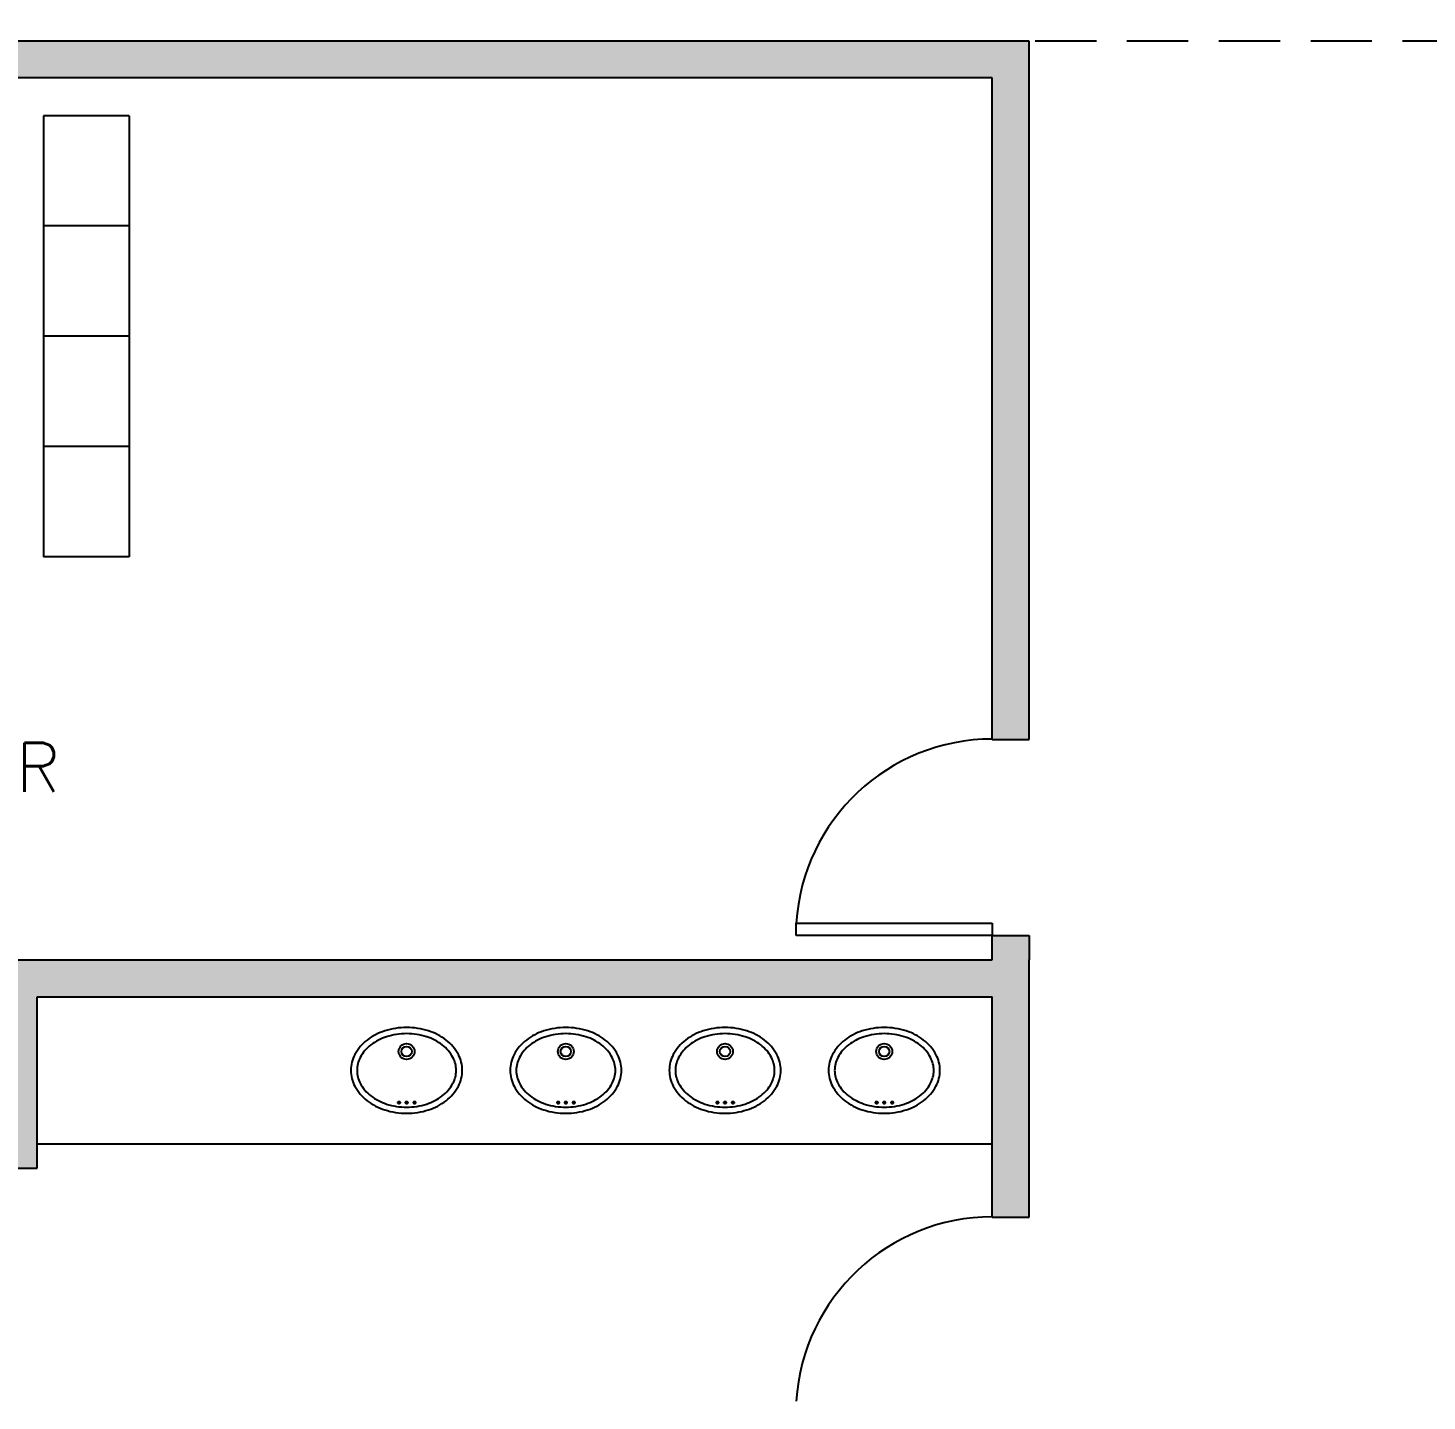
# Model space of a CAD drawing. Header units: metres. Extents: x 95 to 486, y 2972 to 3465.
# Drawn here: x 177.25 to 182.96, y 3241.35 to 3246.96 of the extents above; entities that cross this region are included whole.
import ezdxf

# ---------------------------------------------------------------- set-up
doc = ezdxf.new("R2010")
doc.units = ezdxf.units.M
doc.linetypes.add('HIDDEN', pattern=[0.375, 0.25, -0.125])
for name, color, linetype in [('0_HOJA-CARATULA', 7, 'Continuous'), ('0_MUROS', 7, 'Continuous'), ('0_PUERTAS-VENTANAS', 3, 'Continuous'), ('0_SANITARIOS', 1, 'Continuous'), ('E_EQUIPAMIENTO', 1, 'Continuous'), ('T_TEXTOS', 3, 'Continuous')]:
    doc.layers.add(name, color=color, linetype=linetype)
doc.styles.add('ROMANS', font='romans.shx', dxfattribs={"width": 0.8, "height": 0.15})

msp = doc.modelspace()

# ---------------------------------------------------------------- hatches: boundary and pattern name
at = {"layer": '0_MUROS'}
h = msp.add_hatch(color=256, dxfattribs=at)
h.paths.add_polyline_path([(181.3361, 3246.9036), (171.8361, 3246.9036), (171.8361, 3246.7536), (181.1861, 3246.7536), (181.1861, 3244.0536), (181.3361, 3244.0536)])
h.paths.add_polyline_path([(181.3361, 3243.1536), (181.3361, 3243.2536), (181.1861, 3243.2536), (181.1861, 3243.1536), (171.8361, 3243.1536), (171.8361, 3243.0036), (177.1861, 3243.0036), (177.1861, 3242.3036), (177.2861, 3242.3036), (177.2861, 3243.0036), (181.1861, 3243.0036), (181.1861, 3242.1036), (181.3361, 3242.1036)])

# ---------------------------------------------------------------- linework, layer by layer
at = {"layer": '0_HOJA-CARATULA'}
msp.add_circle((196.2281, 3222.4589), 101.1095, dxfattribs=at)
at = {"layer": '0_MUROS'}
for p, q in [((181.3361, 3246.9036), (171.8361, 3246.9036)), ((181.3361, 3244.0536), (181.3361, 3246.9036)), ((181.1861, 3246.7536), (171.8361, 3246.7536)), ((181.1861, 3244.0536), (181.1861, 3246.7536)), ((181.1861, 3244.0536), (181.3361, 3244.0536)), ((181.1861, 3243.1536), (181.1861, 3243.2536)), ((181.1861, 3243.2536), (181.3361, 3243.2536)), ((181.3361, 3243.2536), (181.3361, 3243.1536)), ((171.8361, 3243.1536), (181.1861, 3243.1536)), ((181.3361, 3242.1036), (181.3361, 3243.1536)), ((177.2861, 3242.3036), (177.2861, 3243.0036)), ((177.2861, 3243.0036), (181.1861, 3243.0036)), ((181.1861, 3242.1036), (181.1861, 3243.0036)), ((177.1861, 3242.3036), (177.2861, 3242.3036)), ((181.1861, 3242.1036), (181.3361, 3242.1036))]:
    msp.add_line(p, q, dxfattribs=at)
at = {"layer": '0_MUROS', "color": 5, "linetype": 'HIDDEN'}
msp.add_line((186.4861, 3246.9036), (181.3361, 3246.9036), dxfattribs=at)
at = {"layer": '0_PUERTAS-VENTANAS'}
for p, q in [((180.3861, 3243.2536), (180.3861, 3243.3036)), ((180.3861, 3243.3036), (181.1861, 3243.3036)), ((181.1861, 3243.3036), (181.1861, 3243.2536)), ((181.1861, 3243.2536), (180.3861, 3243.2536))]:
    msp.add_line(p, q, dxfattribs=at)
at = {"layer": '0_PUERTAS-VENTANAS', "color": 5}
for centre in [(181.1861, 3243.2536), (181.1861, 3241.3036)]:
    msp.add_arc(centre, 0.8016, 90, 176.4237, dxfattribs=at)
at = {"layer": '0_SANITARIOS'}
msp.add_line((177.2861, 3242.4036), (181.1861, 3242.4036), dxfattribs=at)
at = {"layer": '0_SANITARIOS', "color": 2}
for centre, radius in [((178.795, 3242.7799), 0.0325), ((178.795, 3242.7799), 0.021), ((179.445, 3242.7799), 0.0325), ((179.445, 3242.7799), 0.021), ((180.095, 3242.7799), 0.0325), ((180.095, 3242.7799), 0.021), ((180.745, 3242.7799), 0.0325), ((180.745, 3242.7799), 0.021)]:
    msp.add_circle(centre, radius, dxfattribs=at)
for centre, radius, start, end in [((178.7763, 3242.6419), 0.2331, 107.6732, 127.5686), ((178.7763, 3242.6419), 0.2081, 107.6732, 127.5686), ((178.795, 3242.5831), 0.2948, 90, 107.6732), ((178.795, 3242.5831), 0.2698, 90, 107.6732), ((178.795, 3242.5831), 0.2948, 72.3268, 90), ((178.795, 3242.5831), 0.2698, 72.3268, 90), ((178.8138, 3242.6419), 0.2081, 52.4314, 72.3268), ((178.8138, 3242.6419), 0.2331, 52.4314, 72.3268), ((179.4263, 3242.6419), 0.2331, 107.6732, 127.5686), ((179.4263, 3242.6419), 0.2081, 107.6732, 127.5686), ((179.445, 3242.5831), 0.2948, 90, 107.6732), ((179.445, 3242.5831), 0.2698, 90, 107.6732), ((179.445, 3242.5831), 0.2948, 72.3268, 90), ((179.445, 3242.5831), 0.2698, 72.3268, 90), ((179.4638, 3242.6419), 0.2081, 52.4314, 72.3268), ((179.4638, 3242.6419), 0.2331, 52.4314, 72.3268), ((180.0763, 3242.6419), 0.2331, 107.6732, 127.5686), ((180.0763, 3242.6419), 0.2081, 107.6732, 127.5686), ((180.095, 3242.5831), 0.2948, 90, 107.6732), ((180.095, 3242.5831), 0.2698, 90, 107.6732), ((180.095, 3242.5831), 0.2948, 72.3268, 90), ((180.095, 3242.5831), 0.2698, 72.3268, 90), ((180.1138, 3242.6419), 0.2081, 52.4314, 72.3268), ((180.1138, 3242.6419), 0.2331, 52.4314, 72.3268), ((180.7263, 3242.6419), 0.2331, 107.6732, 127.5686), ((180.7263, 3242.6419), 0.2081, 107.6732, 127.5686), ((180.745, 3242.5831), 0.2948, 90, 107.6732), ((180.745, 3242.5831), 0.2698, 90, 107.6732), ((180.745, 3242.5831), 0.2948, 72.3268, 90), ((180.745, 3242.5831), 0.2698, 72.3268, 90), ((180.7638, 3242.6419), 0.2081, 52.4314, 72.3268), ((180.7638, 3242.6419), 0.2331, 52.4314, 72.3268), ((178.7476, 3242.6792), 0.1861, 127.5686, 151.6985), ((178.7476, 3242.6792), 0.1611, 127.5686, 151.6985), ((178.8425, 3242.6792), 0.1611, 28.3015, 52.4314), ((178.8425, 3242.6792), 0.1861, 28.3015, 52.4314), ((179.3976, 3242.6792), 0.1861, 127.5686, 151.6985), ((179.3976, 3242.6792), 0.1611, 127.5686, 151.6985), ((179.4925, 3242.6792), 0.1611, 28.3015, 52.4314), ((179.4925, 3242.6792), 0.1861, 28.3015, 52.4314), ((180.0476, 3242.6792), 0.1861, 127.5686, 151.6985), ((180.0476, 3242.6792), 0.1611, 127.5686, 151.6985), ((180.1425, 3242.6792), 0.1611, 28.3015, 52.4314), ((180.1425, 3242.6792), 0.1861, 28.3015, 52.4314), ((180.6976, 3242.6792), 0.1861, 127.5686, 151.6985), ((180.6976, 3242.6792), 0.1611, 127.5686, 151.6985), ((180.7925, 3242.6792), 0.1611, 28.3015, 52.4314), ((180.7925, 3242.6792), 0.1861, 28.3015, 52.4314), ((178.7036, 3242.7029), 0.136, 151.6985, 180), ((178.7036, 3242.7029), 0.111, 151.6985, 180), ((178.8865, 3242.7029), 0.111, 0, 28.3015), ((178.8865, 3242.7029), 0.136, 0, 28.3015), ((179.3536, 3242.7029), 0.136, 151.6985, 180), ((179.3536, 3242.7029), 0.111, 151.6985, 180), ((179.5365, 3242.7029), 0.111, 0, 28.3015), ((179.5365, 3242.7029), 0.136, 0, 28.3015), ((180.0036, 3242.7029), 0.136, 151.6985, 180), ((180.0036, 3242.7029), 0.111, 151.6985, 180), ((180.1865, 3242.7029), 0.111, 0, 28.3015), ((180.1865, 3242.7029), 0.136, 0, 28.3015), ((180.6536, 3242.7029), 0.136, 151.6985, 180), ((180.6536, 3242.7029), 0.111, 151.6985, 180), ((180.8365, 3242.7029), 0.111, 0, 28.3015), ((180.8365, 3242.7029), 0.136, 0, 28.3015), ((178.7036, 3242.7029), 0.136, 180, 208.3015), ((178.7036, 3242.7029), 0.111, 180, 208.3015), ((178.8865, 3242.7029), 0.111, 331.6985, 0), ((178.8865, 3242.7029), 0.136, 331.6985, 0), ((179.3536, 3242.7029), 0.136, 180, 208.3015), ((179.3536, 3242.7029), 0.111, 180, 208.3015), ((179.5365, 3242.7029), 0.111, 331.6985, 0), ((179.5365, 3242.7029), 0.136, 331.6985, 0), ((180.0036, 3242.7029), 0.136, 180, 208.3015), ((180.0036, 3242.7029), 0.111, 180, 208.3015), ((180.1865, 3242.7029), 0.111, 331.6985, 0), ((180.1865, 3242.7029), 0.136, 331.6985, 0), ((180.6536, 3242.7029), 0.136, 180, 208.3015), ((180.6536, 3242.7029), 0.111, 180, 208.3015), ((180.8365, 3242.7029), 0.111, 331.6985, 0), ((180.8365, 3242.7029), 0.136, 331.6985, 0), ((178.7476, 3242.7266), 0.1861, 208.3015, 232.4314), ((178.7476, 3242.7266), 0.1611, 208.3015, 232.4314), ((178.8425, 3242.7266), 0.1611, 307.5686, 331.6985), ((178.8425, 3242.7266), 0.1861, 307.5686, 331.6985), ((179.3976, 3242.7266), 0.1861, 208.3015, 232.4314), ((179.3976, 3242.7266), 0.1611, 208.3015, 232.4314), ((179.4925, 3242.7266), 0.1611, 307.5686, 331.6985), ((179.4925, 3242.7266), 0.1861, 307.5686, 331.6985), ((180.0476, 3242.7266), 0.1861, 208.3015, 232.4314), ((180.0476, 3242.7266), 0.1611, 208.3015, 232.4314), ((180.1425, 3242.7266), 0.1611, 307.5686, 331.6985), ((180.1425, 3242.7266), 0.1861, 307.5686, 331.6985), ((180.6976, 3242.7266), 0.1861, 208.3015, 232.4314), ((180.6976, 3242.7266), 0.1611, 208.3015, 232.4314), ((180.7925, 3242.7266), 0.1611, 307.5686, 331.6985), ((180.7925, 3242.7266), 0.1861, 307.5686, 331.6985), ((178.7763, 3242.764), 0.2331, 232.4314, 252.3268), ((178.7763, 3242.764), 0.2081, 232.4314, 252.3268), ((178.795, 3242.8227), 0.2698, 252.3268, 270), ((178.7605, 3242.5716), 0.00229, 146.213, 180), ((178.7605, 3242.5716), 0.00229, 180, 213.787), ((178.7622, 3242.5705), 0.0043, 121.7595, 146.213), ((178.7622, 3242.5727), 0.0043, 213.787, 238.2405), ((178.7633, 3242.5687), 0.00641, 104.3818, 121.7595), ((178.7633, 3242.5745), 0.00641, 238.2405, 255.6182), ((178.764, 3242.5658), 0.00933, 90, 104.3818), ((178.764, 3242.5773), 0.00933, 255.6182, 270), ((178.764, 3242.5658), 0.00933, 75.6182, 90), ((178.764, 3242.5773), 0.00933, 270, 284.3818), ((178.7647, 3242.5687), 0.00641, 58.2405, 75.6182), ((178.7647, 3242.5745), 0.00641, 284.3818, 301.7595), ((178.7658, 3242.5705), 0.0043, 33.787, 58.2405), ((178.7658, 3242.5727), 0.0043, 301.7595, 326.213), ((178.7675, 3242.5716), 0.00229, 0, 33.787), ((178.7675, 3242.5716), 0.00229, 326.213, 0), ((178.7915, 3242.5716), 0.00229, 146.213, 180), ((178.7915, 3242.5716), 0.00229, 180, 213.787), ((178.7932, 3242.5705), 0.0043, 121.7595, 146.213), ((178.7932, 3242.5727), 0.0043, 213.787, 238.2405), ((178.7943, 3242.5687), 0.00641, 104.3818, 121.7595), ((178.7943, 3242.5745), 0.00641, 238.2405, 255.6182), ((178.795, 3242.5658), 0.00933, 90, 104.3818), ((178.795, 3242.5773), 0.00933, 255.6182, 270), ((178.795, 3242.5658), 0.00933, 75.6182, 90), ((178.795, 3242.5773), 0.00933, 270, 284.3818), ((178.795, 3242.8227), 0.2698, 270, 287.6732), ((178.7958, 3242.5687), 0.00641, 58.2405, 75.6182), ((178.7958, 3242.5745), 0.00641, 284.3818, 301.7595), ((178.7969, 3242.5705), 0.0043, 33.787, 58.2405), ((178.7969, 3242.5727), 0.0043, 301.7595, 326.213), ((178.7986, 3242.5716), 0.00229, 360, 33.787), ((178.7986, 3242.5716), 0.00229, 326.213, 0), ((178.824, 3242.5716), 0.00229, 146.213, 180), ((178.824, 3242.5716), 0.00229, 180, 213.787), ((178.8257, 3242.5705), 0.0043, 121.7595, 146.213), ((178.8257, 3242.5727), 0.0043, 213.787, 238.2405), ((178.8268, 3242.5687), 0.00641, 104.3818, 121.7595), ((178.8268, 3242.5745), 0.00641, 238.2405, 255.6182), ((178.8275, 3242.5658), 0.00933, 90, 104.3818), ((178.8275, 3242.5773), 0.00933, 255.6182, 270), ((178.8275, 3242.5658), 0.00933, 75.6182, 90), ((178.8275, 3242.5773), 0.00933, 270, 284.3818), ((178.8283, 3242.5687), 0.00641, 58.2405, 75.6182), ((178.8283, 3242.5745), 0.00641, 284.3818, 301.7595), ((178.8294, 3242.5705), 0.0043, 33.787, 58.2405), ((178.8294, 3242.5727), 0.0043, 301.7595, 326.213), ((178.8311, 3242.5716), 0.00229, 360, 33.787), ((178.8311, 3242.5716), 0.00229, 326.213, 0), ((178.8138, 3242.764), 0.2081, 287.6732, 307.5686), ((178.8138, 3242.764), 0.2331, 287.6732, 307.5686), ((179.4263, 3242.764), 0.2331, 232.4314, 252.3268), ((179.4263, 3242.764), 0.2081, 232.4314, 252.3268), ((179.445, 3242.8227), 0.2698, 252.3268, 270), ((179.4105, 3242.5716), 0.00229, 146.213, 180), ((179.4105, 3242.5716), 0.00229, 180, 213.787), ((179.4122, 3242.5705), 0.0043, 121.7595, 146.213), ((179.4122, 3242.5727), 0.0043, 213.787, 238.2405), ((179.4133, 3242.5687), 0.00641, 104.3818, 121.7595), ((179.4133, 3242.5745), 0.00641, 238.2405, 255.6182), ((179.414, 3242.5658), 0.00933, 90, 104.3818), ((179.414, 3242.5773), 0.00933, 255.6182, 270), ((179.414, 3242.5658), 0.00933, 75.6182, 90), ((179.414, 3242.5773), 0.00933, 270, 284.3818), ((179.4147, 3242.5687), 0.00641, 58.2405, 75.6182), ((179.4147, 3242.5745), 0.00641, 284.3818, 301.7595), ((179.4158, 3242.5705), 0.0043, 33.787, 58.2405), ((179.4158, 3242.5727), 0.0043, 301.7595, 326.213), ((179.4175, 3242.5716), 0.00229, 0, 33.787), ((179.4175, 3242.5716), 0.00229, 326.213, 0), ((179.4415, 3242.5716), 0.00229, 146.213, 180), ((179.4415, 3242.5716), 0.00229, 180, 213.787), ((179.4432, 3242.5705), 0.0043, 121.7595, 146.213), ((179.4432, 3242.5727), 0.0043, 213.787, 238.2405), ((179.4443, 3242.5687), 0.00641, 104.3818, 121.7595), ((179.4443, 3242.5745), 0.00641, 238.2405, 255.6182), ((179.445, 3242.5658), 0.00933, 90, 104.3818), ((179.445, 3242.5773), 0.00933, 255.6182, 270), ((179.445, 3242.5658), 0.00933, 75.6182, 90), ((179.445, 3242.5773), 0.00933, 270, 284.3818), ((179.445, 3242.8227), 0.2698, 270, 287.6732), ((179.4458, 3242.5687), 0.00641, 58.2405, 75.6182), ((179.4458, 3242.5745), 0.00641, 284.3818, 301.7595), ((179.4469, 3242.5705), 0.0043, 33.787, 58.2405), ((179.4469, 3242.5727), 0.0043, 301.7595, 326.213), ((179.4486, 3242.5716), 0.00229, 360, 33.787), ((179.4486, 3242.5716), 0.00229, 326.213, 0), ((179.474, 3242.5716), 0.00229, 146.213, 180), ((179.474, 3242.5716), 0.00229, 180, 213.787), ((179.4757, 3242.5705), 0.0043, 121.7595, 146.213), ((179.4757, 3242.5727), 0.0043, 213.787, 238.2405), ((179.4768, 3242.5687), 0.00641, 104.3818, 121.7595), ((179.4768, 3242.5745), 0.00641, 238.2405, 255.6182), ((179.4775, 3242.5658), 0.00933, 90, 104.3818), ((179.4775, 3242.5773), 0.00933, 255.6182, 270), ((179.4775, 3242.5658), 0.00933, 75.6182, 90), ((179.4775, 3242.5773), 0.00933, 270, 284.3818), ((179.4783, 3242.5687), 0.00641, 58.2405, 75.6182), ((179.4783, 3242.5745), 0.00641, 284.3818, 301.7595), ((179.4794, 3242.5705), 0.0043, 33.787, 58.2405), ((179.4794, 3242.5727), 0.0043, 301.7595, 326.213), ((179.4811, 3242.5716), 0.00229, 360, 33.787), ((179.4811, 3242.5716), 0.00229, 326.213, 0), ((179.4638, 3242.764), 0.2081, 287.6732, 307.5686), ((179.4638, 3242.764), 0.2331, 287.6732, 307.5686), ((180.0763, 3242.764), 0.2331, 232.4314, 252.3268), ((180.0763, 3242.764), 0.2081, 232.4314, 252.3268), ((180.095, 3242.8227), 0.2698, 252.3268, 270), ((180.0605, 3242.5716), 0.00229, 146.213, 180), ((180.0605, 3242.5716), 0.00229, 180, 213.787), ((180.0622, 3242.5705), 0.0043, 121.7595, 146.213), ((180.0622, 3242.5727), 0.0043, 213.787, 238.2405), ((180.0633, 3242.5687), 0.00641, 104.3818, 121.7595), ((180.0633, 3242.5745), 0.00641, 238.2405, 255.6182), ((180.064, 3242.5658), 0.00933, 90, 104.3818), ((180.064, 3242.5773), 0.00933, 255.6182, 270), ((180.064, 3242.5658), 0.00933, 75.6182, 90), ((180.064, 3242.5773), 0.00933, 270, 284.3818), ((180.0647, 3242.5687), 0.00641, 58.2405, 75.6182), ((180.0647, 3242.5745), 0.00641, 284.3818, 301.7595), ((180.0658, 3242.5705), 0.0043, 33.787, 58.2405), ((180.0658, 3242.5727), 0.0043, 301.7595, 326.213), ((180.0675, 3242.5716), 0.00229, 0, 33.787), ((180.0675, 3242.5716), 0.00229, 326.213, 0), ((180.0915, 3242.5716), 0.00229, 146.213, 180), ((180.0915, 3242.5716), 0.00229, 180, 213.787), ((180.0932, 3242.5705), 0.0043, 121.7595, 146.213), ((180.0932, 3242.5727), 0.0043, 213.787, 238.2405), ((180.0943, 3242.5687), 0.00641, 104.3818, 121.7595), ((180.0943, 3242.5745), 0.00641, 238.2405, 255.6182), ((180.095, 3242.5658), 0.00933, 90, 104.3818), ((180.095, 3242.5773), 0.00933, 255.6182, 270), ((180.095, 3242.5658), 0.00933, 75.6182, 90), ((180.095, 3242.5773), 0.00933, 270, 284.3818), ((180.095, 3242.8227), 0.2698, 270, 287.6732), ((180.0958, 3242.5687), 0.00641, 58.2405, 75.6182), ((180.0958, 3242.5745), 0.00641, 284.3818, 301.7595), ((180.0969, 3242.5705), 0.0043, 33.787, 58.2405), ((180.0969, 3242.5727), 0.0043, 301.7595, 326.213), ((180.0986, 3242.5716), 0.00229, 360, 33.787), ((180.0986, 3242.5716), 0.00229, 326.213, 0), ((180.124, 3242.5716), 0.00229, 146.213, 180), ((180.124, 3242.5716), 0.00229, 180, 213.787), ((180.1257, 3242.5705), 0.0043, 121.7595, 146.213), ((180.1257, 3242.5727), 0.0043, 213.787, 238.2405), ((180.1268, 3242.5687), 0.00641, 104.3818, 121.7595), ((180.1268, 3242.5745), 0.00641, 238.2405, 255.6182), ((180.1275, 3242.5658), 0.00933, 90, 104.3818), ((180.1275, 3242.5773), 0.00933, 255.6182, 270), ((180.1275, 3242.5658), 0.00933, 75.6182, 90), ((180.1275, 3242.5773), 0.00933, 270, 284.3818), ((180.1283, 3242.5687), 0.00641, 58.2405, 75.6182), ((180.1283, 3242.5745), 0.00641, 284.3818, 301.7595), ((180.1294, 3242.5705), 0.0043, 33.787, 58.2405), ((180.1294, 3242.5727), 0.0043, 301.7595, 326.213), ((180.1311, 3242.5716), 0.00229, 360, 33.787), ((180.1311, 3242.5716), 0.00229, 326.213, 0), ((180.1138, 3242.764), 0.2081, 287.6732, 307.5686), ((180.1138, 3242.764), 0.2331, 287.6732, 307.5686), ((180.7263, 3242.764), 0.2331, 232.4314, 252.3268), ((180.7263, 3242.764), 0.2081, 232.4314, 252.3268), ((180.745, 3242.8227), 0.2698, 252.3268, 270), ((180.7105, 3242.5716), 0.00229, 146.213, 180), ((180.7105, 3242.5716), 0.00229, 180, 213.787), ((180.7122, 3242.5705), 0.0043, 121.7595, 146.213), ((180.7122, 3242.5727), 0.0043, 213.787, 238.2405), ((180.7133, 3242.5687), 0.00641, 104.3818, 121.7595), ((180.7133, 3242.5745), 0.00641, 238.2405, 255.6182), ((180.714, 3242.5658), 0.00933, 90, 104.3818), ((180.714, 3242.5773), 0.00933, 255.6182, 270), ((180.714, 3242.5658), 0.00933, 75.6182, 90), ((180.714, 3242.5773), 0.00933, 270, 284.3818), ((180.7147, 3242.5687), 0.00641, 58.2405, 75.6182), ((180.7147, 3242.5745), 0.00641, 284.3818, 301.7595), ((180.7158, 3242.5705), 0.0043, 33.787, 58.2405), ((180.7158, 3242.5727), 0.0043, 301.7595, 326.213), ((180.7175, 3242.5716), 0.00229, 0, 33.787), ((180.7175, 3242.5716), 0.00229, 326.213, 0), ((180.7415, 3242.5716), 0.00229, 146.213, 180), ((180.7415, 3242.5716), 0.00229, 180, 213.787), ((180.7432, 3242.5705), 0.0043, 121.7595, 146.213), ((180.7432, 3242.5727), 0.0043, 213.787, 238.2405), ((180.7443, 3242.5687), 0.00641, 104.3818, 121.7595), ((180.7443, 3242.5745), 0.00641, 238.2405, 255.6182), ((180.745, 3242.5658), 0.00933, 90, 104.3818), ((180.745, 3242.5773), 0.00933, 255.6182, 270), ((180.745, 3242.5658), 0.00933, 75.6182, 90), ((180.745, 3242.5773), 0.00933, 270, 284.3818), ((180.745, 3242.8227), 0.2698, 270, 287.6732), ((180.7458, 3242.5687), 0.00641, 58.2405, 75.6182), ((180.7458, 3242.5745), 0.00641, 284.3818, 301.7595), ((180.7469, 3242.5705), 0.0043, 33.787, 58.2405), ((180.7469, 3242.5727), 0.0043, 301.7595, 326.213), ((180.7486, 3242.5716), 0.00229, 360, 33.787), ((180.7486, 3242.5716), 0.00229, 326.213, 0), ((180.774, 3242.5716), 0.00229, 146.213, 180), ((180.774, 3242.5716), 0.00229, 180, 213.787), ((180.7757, 3242.5705), 0.0043, 121.7595, 146.213), ((180.7757, 3242.5727), 0.0043, 213.787, 238.2405), ((180.7768, 3242.5687), 0.00641, 104.3818, 121.7595), ((180.7768, 3242.5745), 0.00641, 238.2405, 255.6182), ((180.7775, 3242.5658), 0.00933, 90, 104.3818), ((180.7775, 3242.5773), 0.00933, 255.6182, 270), ((180.7775, 3242.5658), 0.00933, 75.6182, 90), ((180.7775, 3242.5773), 0.00933, 270, 284.3818), ((180.7783, 3242.5687), 0.00641, 58.2405, 75.6182), ((180.7783, 3242.5745), 0.00641, 284.3818, 301.7595), ((180.7794, 3242.5705), 0.0043, 33.787, 58.2405), ((180.7794, 3242.5727), 0.0043, 301.7595, 326.213), ((180.7811, 3242.5716), 0.00229, 360, 33.787), ((180.7811, 3242.5716), 0.00229, 326.213, 0), ((180.7638, 3242.764), 0.2081, 287.6732, 307.5686), ((180.7638, 3242.764), 0.2331, 287.6732, 307.5686), ((178.795, 3242.8227), 0.2948, 252.3268, 270), ((178.795, 3242.8227), 0.2948, 270, 287.6732), ((179.445, 3242.8227), 0.2948, 252.3268, 270), ((179.445, 3242.8227), 0.2948, 270, 287.6732), ((180.095, 3242.8227), 0.2948, 252.3268, 270), ((180.095, 3242.8227), 0.2948, 270, 287.6732), ((180.745, 3242.8227), 0.2948, 252.3268, 270), ((180.745, 3242.8227), 0.2948, 270, 287.6732)]:
    msp.add_arc(centre, radius, start, end, dxfattribs=at)
at = {"layer": 'E_EQUIPAMIENTO'}
for p, q in [((177.6623, 3246.599), (177.3123, 3246.599)), ((177.3123, 3246.599), (177.3123, 3244.799)), ((177.6623, 3246.599), (177.6623, 3244.799)), ((177.6623, 3246.149), (177.3123, 3246.149)), ((177.6623, 3245.699), (177.3123, 3245.699)), ((177.6623, 3245.249), (177.3123, 3245.249)), ((177.6623, 3244.799), (177.3123, 3244.799))]:
    msp.add_line(p, q, dxfattribs=at)

# ---------------------------------------------------------------- texts
at = {"layer": 'T_TEXTOS', "style": 'ROMANS'}
msp.add_text('COMEDOR', height=0.2, dxfattribs=at).set_placement((176.0947, 3243.8391))

doc.saveas('drawing.dxf')
